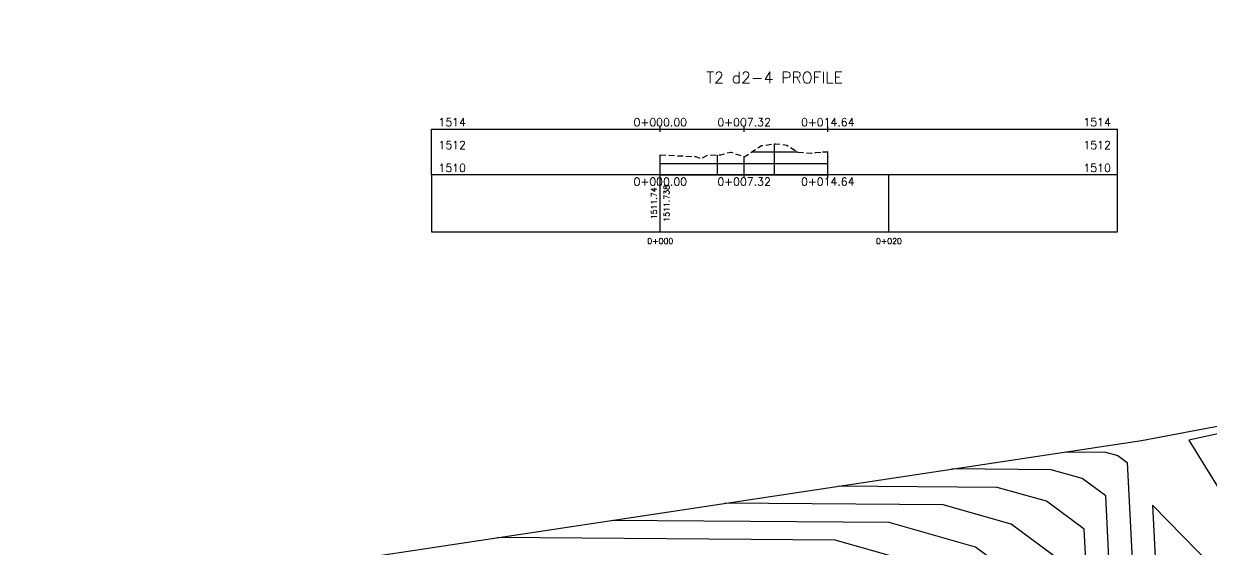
# Model space of a CAD drawing. Header units: metres. Extents: x 419533 to 423558, y 4805342 to 4807578.
# Drawn here: x 419727.7 to 419831.6, y 4805580.8 to 4805626.8 of the extents above; entities that cross this region are included whole.
import ezdxf

# ---------------------------------------------------------------- set-up
doc = ezdxf.new("R2010")
doc.units = ezdxf.units.M
doc.linetypes.add('DASHED', pattern=[0.75, 0.5, -0.25])
for name, color, linetype in [('C-ROAD-PROF', 1, 'DASHED'), ('C-ROAD-PROF-GRID-GEOM', 5, 'Continuous'), ('C-ROAD-PROF-GRID-MAJR', 8, 'Continuous'), ('C-ROAD-PROF-GRID-MINR', 8, 'Continuous'), ('C-ROAD-PROF-TEXT', 11, 'Continuous'), ('C-ROAD-PROF-TICK', 7, 'Continuous'), ('C-ROAD-PROF-TITL', 11, 'Continuous'), ('C-ROAD-PROF-TTLB', 5, 'Continuous'), ('C-TINN-BNDY', 110, 'Continuous'), ('C-TOPO-MAJR', 9, 'Continuous'), ('C-TOPO-MINR', 8, 'Continuous')]:
    doc.layers.add(name, color=color, linetype=linetype)
doc.styles.get("Standard").update_dxf_attribs({"font": 'simplex.shx'})

# ---------------------------------------------------------------- blocks, each defined once
blk = doc.blocks.new('leg_extensions_profiles_1')
at = {"layer": 'C-TINN-BNDY', "color": 110, "linetype": 'Continuous', "lineweight": -3, "flags": 128}
blk.add_lwpolyline([(419983.09, 4805587.31), (419931.61, 4805571.72), (419885.86, 4805568.64), (419834.59, 4805547.05), (419779.05, 4805519.4), (419771.17, 4805516.39), (419709.29, 4805488.35), (419650.7, 4805487.57), (419649.3, 4805488.03), (419632.07, 4805498.6), (419600.04, 4805585.55), (419597, 4805589.76), (419597, 4805589.76), (419600.98, 4805595.33), (419605.48, 4805596.53), (419616.47, 4805598.67), (419620.51, 4805598.17), (419623.11, 4805597.79), (419656.56, 4805587.31), (419727.7, 4805575.56), (419825.47, 4805590.32), (419912.73, 4805606.8), (419924.85, 4805609.76), (419987.12, 4805626.76)], dxfattribs=at)
at = {"layer": 'C-TOPO-MAJR', "color": 9, "linetype": 'Continuous', "lineweight": -3, "flags": 128}
for points, elevation in [([(419837.7, 4805573.33), (419830.6, 4805576.37), (419831.71, 4805579.25), (419826.43, 4805584.64), (419826.84, 4805576.7), (419826.71, 4805576.18), (419826.85, 4805571.9), (419826.68, 4805570.62), (419826.7, 4805570.59), (419826.84, 4805570.51), (419826.88, 4805570.44), (419833.28, 4805565.39)], 1490), ([(419832.16, 4805590.89), (419829.62, 4805590.35), (419834.74, 4805582.04)], 1490), ([(419827.21, 4805543.38), (419826.97, 4805543.46), (419827.7, 4805544.47), (419828.44, 4805545.85), (419829.61, 4805546.63), (419825.19, 4805559.83), (419825.06, 4805559.55), (419824.76, 4805564.41), (419823.8, 4805564.58), (419823.37, 4805565.27), (419822.29, 4805565.87), (419818.68, 4805566.46), (419815.74, 4805567.64), (419816.73, 4805570.69), (419816.48, 4805571.15), (419816.9, 4805572.88), (419816.71, 4805576.73), (419810.95, 4805580.99), (419803.39, 4805583.13), (419779.08, 4805583.32)], 1495)]:
    blk.add_lwpolyline(points, dxfattribs=dict(at, elevation=elevation))
at = {"layer": 'C-TOPO-MINR', "color": 8, "linetype": 'Continuous', "lineweight": -3, "flags": 128}
for points, elevation in [([(419818.83, 4805589.32), (419822.31, 4805589.29), (419823.39, 4805588.99), (419824.22, 4805588.38), (419824.85, 4805575.94), (419824.43, 4805574.25), (419824.53, 4805571.49), (419824.41, 4805570.66), (419824.63, 4805570.3), (419826.14, 4805569.46), (419826.6, 4805568.73), (419831.09, 4805565.18), (419834.88, 4805549.98)], 1491), ([(419833.45, 4805546.49), (419833.41, 4805546.5), (419833.53, 4805546.66), (419833.64, 4805546.87), (419833.82, 4805546.99), (419832.1, 4805552.14), (419828.9, 4805564.98), (419826.32, 4805567.01), (419825.45, 4805568.41), (419822.56, 4805570.02), (419822.15, 4805570.7), (419822.2, 4805571.07), (419822.16, 4805572.32), (419822.86, 4805575.17), (419822.34, 4805585.47), (419820.28, 4805586.99), (419817.58, 4805587.75), (419808.89, 4805587.82)], 1492), ([(419831.37, 4805545.45), (419831.27, 4805545.49), (419831.58, 4805545.93), (419831.91, 4805546.53), (419832.42, 4805546.87), (419827.53, 4805561.45), (419826.71, 4805564.77), (419826.04, 4805565.3), (419824.75, 4805567.37), (419820.66, 4805569.64), (419820.56, 4805569.66), (419820.48, 4805569.69), (419820.5, 4805569.78), (419819.97, 4805570.77), (419820.88, 4805574.41), (419820.46, 4805582.55), (419817.17, 4805584.99), (419812.85, 4805586.21), (419798.95, 4805586.32)], 1493), ([(419829.29, 4805544.42), (419829.12, 4805544.47), (419829.64, 4805545.2), (419830.17, 4805546.19), (419831.01, 4805546.75), (419825.64, 4805562.78), (419825.59, 4805562.67), (419825.47, 4805564.59), (419825.09, 4805564.65), (419824.06, 4805566.32), (419821.47, 4805567.76), (419819.62, 4805568.06), (419818.11, 4805568.66), (419818.61, 4805570.23), (419818.23, 4805570.96), (419818.89, 4805573.64), (419818.58, 4805579.64), (419814.06, 4805582.99), (419808.12, 4805584.67), (419789.02, 4805584.82)], 1494), ([(419825.13, 4805542.35), (419824.82, 4805542.45), (419825.76, 4805543.74), (419826.7, 4805545.51), (419828.21, 4805546.51), (419824.73, 4805556.88), (419824.52, 4805556.43), (419824.05, 4805564.23), (419822.89, 4805564.43), (419821.89, 4805564.18), (419817.74, 4805564.85), (419813.37, 4805566.61), (419814.84, 4805571.14), (419814.73, 4805571.35), (419814.92, 4805572.11), (419814.83, 4805573.82), (419807.84, 4805578.99), (419798.67, 4805581.58), (419769.14, 4805581.82)], 1496)]:
    blk.add_lwpolyline(points, dxfattribs=dict(at, elevation=elevation))

msp = doc.modelspace()

# ---------------------------------------------------------------- linework, layer by layer
at = {"layer": 'C-ROAD-PROF', "color": 1, "linetype": 'DASHED', "lineweight": -3, "flags": 128}
msp.add_lwpolyline([(419783.38, 4805615.29), (419786.49, 4805615.14), (419786.55, 4805615.13), (419786.96, 4805614.96), (419787.51, 4805615.26), (419787.62, 4805615.27), (419787.69, 4805615.26), (419787.73, 4805615.27), (419788.69, 4805615.29), (419789.4, 4805615.51), (419789.54, 4805615.54), (419789.59, 4805615.53), (419790.62, 4805615.15), (419790.7, 4805615.12), (419790.7, 4805615.12), (419790.71, 4805615.12), (419792.24, 4805616.1), (419793.45, 4805616.27), (419794.44, 4805616.15), (419795.43, 4805615.53), (419796.58, 4805615.44), (419797, 4805615.49), (419797.51, 4805615.54), (419798.03, 4805615.58)], dxfattribs=at)
at = {"layer": 'C-ROAD-PROF-GRID-GEOM', "color": 5, "linetype": 'Continuous', "lineweight": -3}
for p, q in [((419783.38, 4805613.55), (419783.38, 4805615.29)), ((419790.71, 4805613.55), (419790.71, 4805615.12)), ((419798.03, 4805613.55), (419798.03, 4805615.58))]:
    msp.add_line(p, q, dxfattribs=at)
at = {"layer": 'C-ROAD-PROF-GRID-MAJR', "color": 8, "linetype": 'Continuous', "lineweight": -3}
for p, q in [((419783.38, 4805613.55), (419783.38, 4805615.29)), ((419791.37, 4805615.55), (419795.4, 4805615.55)), ((419797.58, 4805615.55), (419798.03, 4805615.55)), ((419783.38, 4805613.55), (419798.03, 4805613.55))]:
    msp.add_line(p, q, dxfattribs=at)
at = {"layer": 'C-ROAD-PROF-GRID-MINR', "color": 8, "linetype": 'Continuous', "lineweight": -3}
for p, q in [((419793.38, 4805613.55), (419793.38, 4805616.26)), ((419788.38, 4805613.55), (419788.38, 4805615.28)), ((419783.38, 4805614.55), (419798.03, 4805614.55))]:
    msp.add_line(p, q, dxfattribs=at)
at = {"layer": 'C-ROAD-PROF-TEXT', "color": 11, "linetype": 'Continuous', "lineweight": -3}
for p, q in [((419783.38, 4805617.3), (419783.38, 4805617.8)), ((419790.71, 4805617.3), (419790.71, 4805617.8)), ((419798.03, 4805617.3), (419798.03, 4805617.8)), ((419783.38, 4805613.3), (419783.38, 4805613.8)), ((419790.71, 4805613.3), (419790.71, 4805613.8)), ((419798.03, 4805613.3), (419798.03, 4805613.8))]:
    msp.add_line(p, q, dxfattribs=at)
at = {"layer": 'C-ROAD-PROF-TICK', "color": 7, "linetype": 'Continuous', "lineweight": -3}
for p, q in [((419783.38, 4805608.55), (419783.38, 4805613.55)), ((419803.38, 4805608.55), (419803.38, 4805613.55))]:
    msp.add_line(p, q, dxfattribs=at)
at = {"layer": 'C-ROAD-PROF-TTLB', "color": 5, "linetype": 'Continuous', "lineweight": -3}
for p, q in [((419763.38, 4805613.55), (419763.38, 4805617.55)), ((419763.38, 4805617.55), (419823.38, 4805617.55)), ((419823.38, 4805613.55), (419823.38, 4805617.55))]:
    msp.add_line(p, q, dxfattribs=at)
msp.add_3dface([(419763.38, 4805608.55), (419823.38, 4805608.55), (419823.38, 4805613.55), (419763.38, 4805613.55)], dxfattribs=at)
at = {"layer": 'C-TOPO-MAJR', "color": 9, "linetype": 'Continuous', "lineweight": -3, "flags": 128}
for points, elevation in [([(419832.16, 4805590.89), (419829.62, 4805590.35), (419834.74, 4805582.04)], 1490), ([(419837.7, 4805573.33), (419830.6, 4805576.37), (419831.71, 4805579.25), (419826.43, 4805584.64), (419826.84, 4805576.7), (419826.71, 4805576.18), (419826.85, 4805571.9), (419826.68, 4805570.62), (419826.7, 4805570.59), (419826.84, 4805570.51), (419826.88, 4805570.44), (419833.28, 4805565.39)], 1490), ([(419827.21, 4805543.38), (419826.97, 4805543.46), (419827.7, 4805544.47), (419828.44, 4805545.85), (419829.61, 4805546.63), (419825.19, 4805559.83), (419825.06, 4805559.55), (419824.76, 4805564.41), (419823.8, 4805564.58), (419823.37, 4805565.27), (419822.29, 4805565.87), (419818.68, 4805566.46), (419815.74, 4805567.64), (419816.73, 4805570.69), (419816.48, 4805571.15), (419816.9, 4805572.88), (419816.71, 4805576.73), (419810.95, 4805580.99), (419803.39, 4805583.13), (419779.08, 4805583.32)], 1495)]:
    msp.add_lwpolyline(points, dxfattribs=dict(at, elevation=elevation))
at = {"layer": 'C-TOPO-MINR', "color": 8, "linetype": 'Continuous', "lineweight": -3, "flags": 128}
for points, elevation in [([(419818.83, 4805589.32), (419822.31, 4805589.29), (419823.39, 4805588.99), (419824.22, 4805588.38), (419824.85, 4805575.94), (419824.43, 4805574.25), (419824.53, 4805571.49), (419824.41, 4805570.66), (419824.63, 4805570.3), (419826.14, 4805569.46), (419826.6, 4805568.73), (419831.09, 4805565.18), (419834.88, 4805549.98)], 1491), ([(419833.45, 4805546.49), (419833.41, 4805546.5), (419833.53, 4805546.66), (419833.64, 4805546.87), (419833.82, 4805546.99), (419832.1, 4805552.14), (419828.9, 4805564.98), (419826.32, 4805567.01), (419825.45, 4805568.41), (419822.56, 4805570.02), (419822.15, 4805570.7), (419822.2, 4805571.07), (419822.16, 4805572.32), (419822.86, 4805575.17), (419822.34, 4805585.47), (419820.28, 4805586.99), (419817.58, 4805587.75), (419808.89, 4805587.82)], 1492), ([(419831.37, 4805545.45), (419831.27, 4805545.49), (419831.58, 4805545.93), (419831.91, 4805546.53), (419832.42, 4805546.87), (419827.53, 4805561.45), (419826.71, 4805564.77), (419826.04, 4805565.3), (419824.75, 4805567.37), (419820.66, 4805569.64), (419820.56, 4805569.66), (419820.48, 4805569.69), (419820.5, 4805569.78), (419819.97, 4805570.77), (419820.88, 4805574.41), (419820.46, 4805582.55), (419817.17, 4805584.99), (419812.85, 4805586.21), (419798.95, 4805586.32)], 1493), ([(419829.29, 4805544.42), (419829.12, 4805544.47), (419829.64, 4805545.2), (419830.17, 4805546.19), (419831.01, 4805546.75), (419825.64, 4805562.78), (419825.59, 4805562.67), (419825.47, 4805564.59), (419825.09, 4805564.65), (419824.06, 4805566.32), (419821.47, 4805567.76), (419819.62, 4805568.06), (419818.11, 4805568.66), (419818.61, 4805570.23), (419818.23, 4805570.96), (419818.89, 4805573.64), (419818.58, 4805579.64), (419814.06, 4805582.99), (419808.12, 4805584.67), (419789.02, 4805584.82)], 1494), ([(419825.13, 4805542.35), (419824.82, 4805542.45), (419825.76, 4805543.74), (419826.7, 4805545.51), (419828.21, 4805546.51), (419824.73, 4805556.88), (419824.52, 4805556.43), (419824.05, 4805564.23), (419822.89, 4805564.43), (419821.89, 4805564.18), (419817.74, 4805564.85), (419813.37, 4805566.61), (419814.84, 4805571.14), (419814.73, 4805571.35), (419814.92, 4805572.11), (419814.83, 4805573.82), (419807.84, 4805578.99), (419798.67, 4805581.58), (419769.14, 4805581.82)], 1496)]:
    msp.add_lwpolyline(points, dxfattribs=dict(at, elevation=elevation))

# ---------------------------------------------------------------- block references
msp.add_blockref('leg_extensions_profiles_1', (0, 0))

# ---------------------------------------------------------------- texts
at = {"layer": 'C-ROAD-PROF-TEXT', "color": 11, "linetype": 'Continuous', "lineweight": -3}
for s, insert, char_height, attachment_point in [('1514', (419766.38, 4805618.15), 0.7, 6), ('0+000.00', (419783.38, 4805617.8), 0.7, 8), ('0+007.32', (419790.71, 4805617.8), 0.7, 8), ('0+014.64', (419798.03, 4805617.8), 0.7, 8), ('{\\C256;1514}', (419820.39, 4805618.15), 0.7, 4), ('1512', (419766.38, 4805616.15), 0.7, 6), ('{\\C256;1512}', (419820.39, 4805616.15), 0.7, 4), ('1510', (419766.38, 4805614.15), 0.7, 6), ('{\\C256;1510}', (419820.39, 4805614.15), 0.7, 4), ('0+000.00', (419783.38, 4805613.3), 0.7, 2), ('0+007.32', (419790.71, 4805613.3), 0.7, 2), ('0+014.64', (419798.03, 4805613.3), 0.7, 2), ('0+000', (419783.38, 4805608), 0.5, 2), ('0+020', (419803.38, 4805608), 0.5, 2)]:
    msp.add_mtext(s, dxfattribs=dict(at, insert=insert, char_height=char_height, attachment_point=attachment_point))
at = {"layer": 'C-ROAD-PROF-TEXT', "color": 11, "linetype": 'Continuous', "lineweight": -3, "char_height": 0.5, "rotation": 90}
for s, insert, attachment_point in [('1511.74', (419783.08, 4805611.05), 8), ('1511.738', (419783.68, 4805611.05), 2)]:
    msp.add_mtext(s, dxfattribs=dict(at, insert=insert, attachment_point=attachment_point))
at = {"layer": 'C-ROAD-PROF-TITL', "color": 11, "linetype": 'Continuous', "lineweight": -3, "insert": (419793.38, 4805621.55), "char_height": 1, "attachment_point": 8}
msp.add_mtext('T2 d2-4 PROFILE', dxfattribs=at)

doc.saveas('drawing.dxf')
